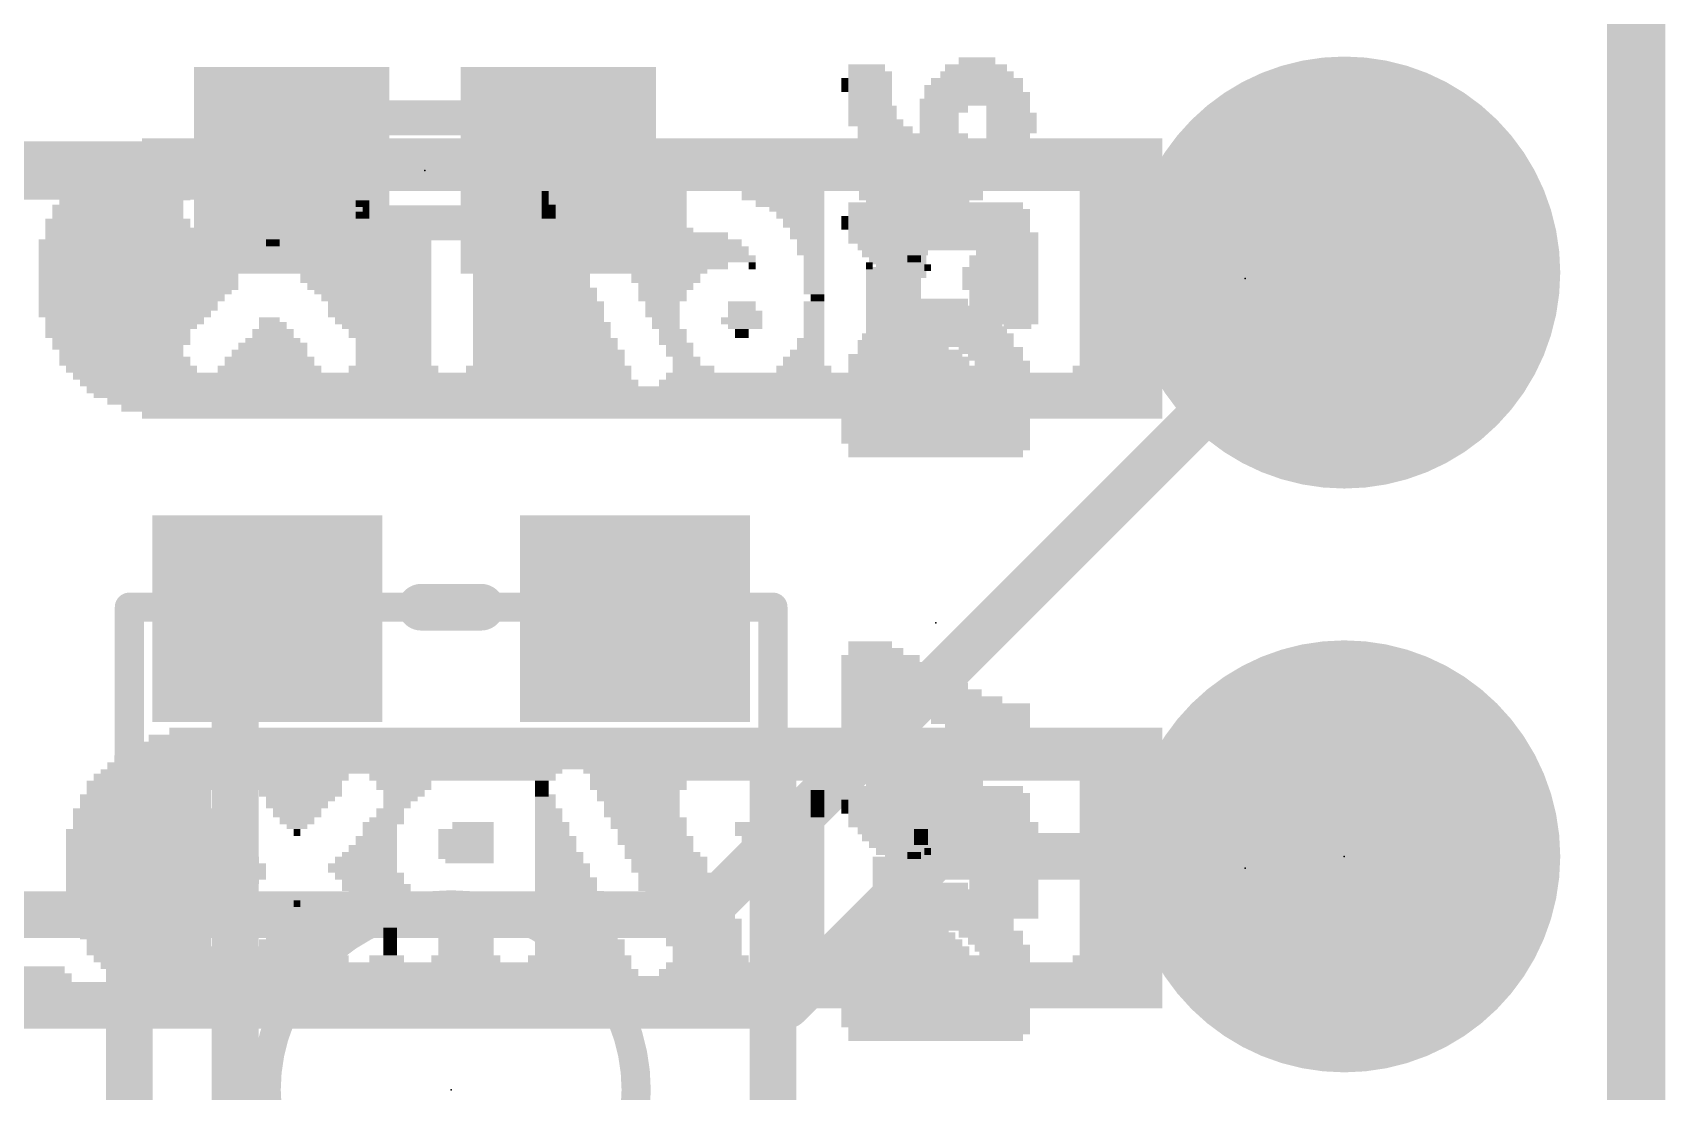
# Model space of a CAD drawing. Extents: x -34 to 52.6, y -23.4 to 26.6.
# Drawn here: x 18.42 to 25.53, y 15.49 to 20.09 of the extents above; entities that cross this region are included whole.
import ezdxf

# ---------------------------------------------------------------- set-up
doc = ezdxf.new("R2010")
doc.units = 0
for name, color, linetype in [('1', 12, 'CONTINUOUS'), ('16', 140, 'CONTINUOUS'), ('17', 183, 'CONTINUOUS'), ('20', 53, 'CONTINUOUS'), ('21', 41, 'CONTINUOUS'), ('22', 40, 'CONTINUOUS'), ('23', 53, 'CONTINUOUS'), ('24', 53, 'CONTINUOUS'), ('51', 53, 'CONTINUOUS')]:
    doc.layers.add(name, color=color, linetype=linetype)

# ---------------------------------------------------------------- blocks, each defined once
blk = doc.blocks.new('RECT')
blk.add_solid([(-0.5, -0.5), (0.5, -0.5), (-0.5, 0.5), (0.5, 0.5)])
blk = doc.blocks.new('ROUNDP')
at = {"const_width": 0.5}
blk.add_lwpolyline([(0, -0.25, 1), (0, 0.25, 1), (0, -0.25)], format="xyb", dxfattribs=at)

msp = doc.modelspace()

# ---------------------------------------------------------------- linework, layer by layer
at = {"layer": '1'}
for points, const_width in [([(25.4, 25.4), (25.4, 0)], 0.254), ([(19.5495, 19.4945), (18.1491, 19.4945)], 0.254), ([(19.304, 17.4042), (19.4438, 17.544)], 0.2032), ([(19.304, 15.113), (19.304, 17.4042)], 0.2032)]:
    msp.add_lwpolyline(points, dxfattribs=dict(at, const_width=const_width))
for points, const_width in [([(19.5495, 19.431, 1), (19.5495, 19.558)], 0.127), ([(19.4797, 17.5081, 1), (19.4079, 17.5799)], 0.1016), ([(19.3548, 17.4042, 1), (19.2532, 17.4042)], 0.1016), ([(19.2681, 17.4401, 1), (19.3399, 17.3683)], 0.1016)]:
    msp.add_lwpolyline(points, format="xyb", dxfattribs=dict(at, const_width=const_width))
at = {"layer": '16'}
for points, const_width in [([(25.4, 25.4), (25.4, 0)], 0.254), ([(21.336, 16.256), (24.13, 19.05)], 0.2032), ([(22.352, 16.51), (21.7043, 15.8623)], 0.2032), ([(24.13, 16.51), (22.352, 16.51)], 0.2032), ([(14.7574, 16.256), (21.336, 16.256)], 0.2032), ([(21.7043, 15.8623), (14.5923, 15.8623)], 0.2032)]:
    msp.add_lwpolyline(points, dxfattribs=dict(at, const_width=const_width))
at = {"layer": '16', "const_width": 0.1016}
for points in [[(24.1659, 19.0141, 1), (24.0941, 19.0859)], [(22.352, 16.5608, 1), (22.352, 16.4592)], [(22.3879, 16.4741, 1), (22.3161, 16.5459)], [(24.13, 16.4592, 1), (24.13, 16.5608)], [(21.3001, 16.2919, 1), (21.3719, 16.2201)], [(21.336, 16.2052, 1), (21.336, 16.3068)], [(21.6684, 15.8982, 1), (21.7402, 15.8264)], [(21.7043, 15.8115, 1), (21.7043, 15.9131)]]:
    msp.add_lwpolyline(points, format="xyb", dxfattribs=at)
at = {"layer": '20', "const_width": 0.2032}
msp.add_lwpolyline([(25.4, 0), (25.4, 25.4)], dxfattribs=at)
at = {"layer": '21', "const_width": 0.2032}
for points in [[(20.3738, 17.594), (20.1138, 17.594)], [(18.8438, 14.156), (18.8438, 16.832)], [(21.6438, 16.832), (21.6438, 14.156)]]:
    msp.add_lwpolyline(points, dxfattribs=at)
at = {"layer": '21'}
for points, const_width in [([(20.1138, 17.6448, 1), (20.1138, 17.5432)], 0.1016), ([(20.3738, 17.5432, 1), (20.3738, 17.6448)], 0.1016), ([(18.8946, 16.832, 1), (18.793, 16.832)], 0.1016), ([(21.6946, 16.832, 1), (21.593, 16.832)], 0.1016), ([(20.2438, 14.689, 1), (20.2438, 16.299, 1), (20.2438, 14.689)], 0.127)]:
    msp.add_lwpolyline(points, format="xyb", dxfattribs=dict(at, const_width=const_width))
at = {"layer": '23'}
for p in [(20.1295, 19.4945), (22.352, 17.526), (24.13, 16.51), (20.2438, 15.494)]:
    msp.add_point(p, dxfattribs=at)
at = {"layer": '24'}
for p in [(23.6982, 19.0246), (23.6982, 16.4592)]:
    msp.add_point(p, dxfattribs=at)
at = {"layer": '51'}
for points, const_width in [([(19.8591, 19.7231), (20.3999, 19.7231)], 0.1524), ([(20.3999, 19.2659), (19.8591, 19.2659)], 0.1524), ([(21.6438, 17.594), (18.8438, 17.594)], 0.127), ([(18.8438, 13.394), (18.8438, 17.594)], 0.127), ([(21.6438, 13.394), (21.6438, 17.594)], 0.127)]:
    msp.add_lwpolyline(points, dxfattribs=dict(at, const_width=const_width))
for points, const_width in [([(19.8591, 19.7612, 1), (19.8591, 19.685)], 0.0762), ([(20.3999, 19.685, 1), (20.3999, 19.7612)], 0.0762), ([(19.8591, 19.304, 1), (19.8591, 19.2278)], 0.0762), ([(20.3999, 19.2278, 1), (20.3999, 19.304)], 0.0762), ([(18.8438, 17.6258, 1), (18.8438, 17.5623)], 0.0635), ([(18.8756, 17.594, 1), (18.8121, 17.594)], 0.0635), ([(21.6756, 17.594, 1), (21.6121, 17.594)], 0.0635), ([(21.6438, 17.5623, 1), (21.6438, 17.6258)], 0.0635)]:
    msp.add_lwpolyline(points, format="xyb", dxfattribs=dict(at, const_width=const_width))

# ---------------------------------------------------------------- block references
at = {"layer": '1', "xscale": 0.85, "yscale": 0.9, "rotation": 180}
for p in [(19.5495, 19.4945), (20.7095, 19.4945)]:
    msp.add_blockref('RECT', p, dxfattribs=at)
at = {"layer": '1', "xscale": 0.9, "rotation": 90}
for p in [(19.4438, 17.544), (21.0438, 17.544)]:
    msp.add_blockref('RECT', p, dxfattribs=at)
at = {"layer": '17', "xscale": 1.8796, "yscale": 1.8796, "rotation": 180}
for p in [(24.13, 19.05), (24.13, 19.05), (24.13, 16.51), (24.13, 16.51)]:
    msp.add_blockref('ROUNDP', p, dxfattribs=at)
at = {"layer": '21', "rotation": 90}
for p, xscale, yscale in [((22.472, 19.866), 0.24, 0.04), ((22.507, 19.881), 0.21, 0.03), ((22.537, 19.881), 0.21, 0.03), ((22.557, 19.881), 0.21, 0.03), ((22.592, 19.716), 0.54, 0.04), ((21.957, 19.866), 0.06, 0.03), ((21.992, 19.821), 0.27, 0.04), ((22.027, 19.791), 0.33, 0.03), ((22.047, 19.776), 0.36, 0.03), ((22.077, 19.761), 0.39, 0.03), ((22.112, 19.746), 0.42, 0.04), ((22.147, 19.716), 0.42, 0.03), ((22.352, 19.656), 0.48, 0.04), ((22.387, 19.671), 0.51, 0.03), ((22.407, 19.686), 0.54, 0.03), ((22.437, 19.686), 0.54, 0.03), ((22.627, 19.701), 0.51, 0.03), ((22.647, 19.716), 0.48, 0.03), ((22.677, 19.716), 0.42, 0.03), ((22.712, 19.716), 0.36, 0.04), ((22.317, 19.656), 0.42, 0.03), ((22.747, 19.701), 0.27, 0.03), ((22.167, 19.641), 0.27, 0.03), ((22.297, 19.626), 0.36, 0.03), ((22.197, 19.596), 0.24, 0.03), ((22.232, 19.581), 0.21, 0.04), ((22.777, 19.701), 0.09, 0.03), ((22.267, 19.551), 0.21, 0.03), ((22.472, 19.536), 0.24, 0.04), ((22.507, 19.521), 0.21, 0.03), ((22.537, 19.521), 0.21, 0.03), ((22.557, 19.536), 0.18, 0.03), ((21.992, 19.266), 0.18, 0.04), ((22.027, 19.251), 0.21, 0.03), ((22.047, 19.236), 0.24, 0.03), ((22.077, 19.221), 0.27, 0.03), ((22.112, 19.206), 0.3, 0.04), ((22.147, 19.191), 0.33, 0.03), ((22.167, 19.176), 0.36, 0.03), ((22.197, 19.161), 0.39, 0.03), ((22.232, 19.161), 0.39, 0.04), ((22.267, 19.176), 0.36, 0.03), ((22.297, 19.191), 0.33, 0.03), ((22.317, 19.251), 0.21, 0.03), ((22.352, 19.251), 0.21, 0.04), ((22.387, 19.251), 0.21, 0.03), ((22.407, 19.251), 0.21, 0.03), ((22.437, 19.251), 0.21, 0.03), ((22.472, 19.251), 0.21, 0.04), ((22.507, 19.251), 0.21, 0.03), ((22.537, 19.251), 0.21, 0.03), ((22.557, 19.251), 0.21, 0.03), ((22.592, 19.251), 0.21, 0.04), ((22.627, 19.251), 0.21, 0.03), ((22.647, 19.251), 0.21, 0.03), ((22.677, 19.251), 0.21, 0.03), ((22.712, 19.266), 0.18, 0.04), ((22.747, 19.251), 0.15, 0.03), ((21.957, 19.266), 0.06, 0.03), ((22.317, 19.071), 0.03, 0.03), ((22.167, 18.756), 0.3, 0.03), ((22.197, 18.786), 0.24, 0.03), ((22.232, 18.801), 0.21, 0.04), ((22.267, 18.831), 0.21, 0.03), ((22.297, 18.831), 0.21, 0.03), ((22.317, 18.831), 0.21, 0.03), ((22.352, 18.831), 0.21, 0.04), ((22.387, 18.831), 0.21, 0.03), ((22.407, 18.831), 0.21, 0.03), ((22.437, 18.831), 0.21, 0.03), ((22.472, 18.816), 0.24, 0.04), ((22.507, 18.786), 0.24, 0.03), ((22.537, 18.771), 0.27, 0.03), ((22.112, 18.546), 0.6, 0.04), ((22.147, 18.561), 0.63, 0.03), ((22.557, 18.561), 0.63, 0.03), ((22.592, 18.561), 0.63, 0.04), ((22.627, 18.546), 0.6, 0.03), ((22.027, 18.501), 0.51, 0.03), ((22.047, 18.516), 0.54, 0.03), ((22.077, 18.531), 0.57, 0.03), ((22.647, 18.531), 0.57, 0.03), ((22.677, 18.516), 0.54, 0.03), ((21.992, 18.471), 0.45, 0.04), ((22.712, 18.486), 0.48, 0.04), ((22.747, 18.471), 0.39, 0.03), ((21.957, 18.441), 0.27, 0.03), ((22.167, 18.351), 0.21, 0.03), ((22.197, 18.351), 0.21, 0.03), ((22.232, 18.351), 0.21, 0.04), ((22.267, 18.351), 0.21, 0.03), ((22.297, 18.351), 0.21, 0.03), ((22.317, 18.351), 0.21, 0.03), ((22.352, 18.351), 0.21, 0.04), ((22.387, 18.351), 0.21, 0.03), ((22.407, 18.351), 0.21, 0.03), ((22.437, 18.351), 0.21, 0.03), ((22.472, 18.351), 0.21, 0.04), ((22.507, 18.351), 0.21, 0.03), ((22.537, 18.351), 0.21, 0.03), ((21.992, 17.161), 0.57, 0.04), ((22.027, 17.161), 0.57, 0.03), ((22.047, 17.161), 0.57, 0.03), ((22.077, 17.161), 0.57, 0.03), ((22.112, 17.161), 0.57, 0.04), ((22.147, 17.176), 0.54, 0.03), ((22.167, 17.311), 0.21, 0.03), ((22.197, 17.311), 0.21, 0.03), ((21.957, 17.176), 0.42, 0.03), ((22.232, 17.281), 0.21, 0.04), ((22.267, 17.266), 0.24, 0.03), ((22.297, 17.236), 0.24, 0.03), ((22.317, 17.236), 0.24, 0.03), ((22.352, 17.206), 0.24, 0.04), ((22.387, 17.206), 0.24, 0.03), ((22.407, 17.176), 0.24, 0.03), ((22.437, 17.161), 0.21, 0.03), ((22.472, 17.146), 0.24, 0.04), ((22.507, 17.131), 0.21, 0.03), ((22.537, 17.116), 0.24, 0.03), ((22.557, 17.101), 0.21, 0.03), ((22.592, 17.101), 0.21, 0.04), ((22.627, 17.101), 0.21, 0.03), ((22.647, 17.086), 0.18, 0.03), ((22.677, 17.086), 0.18, 0.03), ((22.712, 17.086), 0.18, 0.04), ((22.747, 17.086), 0.18, 0.03), ((21.992, 16.726), 0.18, 0.04), ((22.027, 16.711), 0.21, 0.03), ((22.047, 16.696), 0.24, 0.03), ((22.077, 16.681), 0.27, 0.03), ((22.112, 16.666), 0.3, 0.04), ((22.147, 16.651), 0.33, 0.03), ((22.167, 16.636), 0.36, 0.03), ((22.197, 16.621), 0.39, 0.03), ((22.232, 16.621), 0.39, 0.04), ((22.267, 16.636), 0.36, 0.03), ((22.297, 16.651), 0.33, 0.03), ((22.317, 16.711), 0.21, 0.03), ((22.352, 16.711), 0.21, 0.04), ((22.387, 16.711), 0.21, 0.03), ((22.407, 16.711), 0.21, 0.03), ((22.437, 16.711), 0.21, 0.03), ((22.472, 16.711), 0.21, 0.04), ((22.507, 16.711), 0.21, 0.03), ((22.537, 16.711), 0.21, 0.03), ((22.557, 16.711), 0.21, 0.03), ((22.592, 16.711), 0.21, 0.04), ((22.627, 16.711), 0.21, 0.03), ((22.647, 16.711), 0.21, 0.03), ((22.677, 16.711), 0.21, 0.03), ((22.712, 16.726), 0.18, 0.04), ((22.747, 16.711), 0.15, 0.03), ((21.957, 16.726), 0.06, 0.03), ((22.317, 16.531), 0.03, 0.03), ((22.167, 16.216), 0.3, 0.03), ((22.197, 16.246), 0.24, 0.03), ((22.232, 16.261), 0.21, 0.04), ((22.267, 16.291), 0.21, 0.03), ((22.297, 16.291), 0.21, 0.03), ((22.317, 16.291), 0.21, 0.03), ((22.352, 16.291), 0.21, 0.04), ((22.387, 16.291), 0.21, 0.03), ((22.407, 16.291), 0.21, 0.03), ((22.437, 16.291), 0.21, 0.03), ((22.472, 16.276), 0.24, 0.04), ((22.507, 16.246), 0.24, 0.03), ((22.537, 16.231), 0.27, 0.03), ((22.077, 15.991), 0.57, 0.03), ((22.112, 16.006), 0.6, 0.04), ((22.147, 16.021), 0.63, 0.03), ((22.557, 16.021), 0.63, 0.03), ((22.592, 16.021), 0.63, 0.04), ((22.627, 16.006), 0.6, 0.03), ((22.647, 15.991), 0.57, 0.03), ((22.027, 15.961), 0.51, 0.03), ((22.047, 15.976), 0.54, 0.03), ((22.677, 15.976), 0.54, 0.03), ((21.992, 15.931), 0.45, 0.04), ((22.712, 15.946), 0.48, 0.04), ((22.747, 15.931), 0.39, 0.03), ((21.957, 15.901), 0.27, 0.03), ((22.167, 15.811), 0.21, 0.03), ((22.197, 15.811), 0.21, 0.03), ((22.232, 15.811), 0.21, 0.04), ((22.267, 15.811), 0.21, 0.03), ((22.297, 15.811), 0.21, 0.03), ((22.317, 15.811), 0.21, 0.03), ((22.352, 15.811), 0.21, 0.04), ((22.387, 15.811), 0.21, 0.03), ((22.407, 15.811), 0.21, 0.03), ((22.437, 15.811), 0.21, 0.03), ((22.472, 15.811), 0.21, 0.04), ((22.507, 15.811), 0.21, 0.03), ((22.537, 15.811), 0.21, 0.03)]:
    msp.add_blockref('RECT', p, dxfattribs=dict(at, xscale=xscale, yscale=yscale))
at = {"layer": '21'}
for p, xscale, yscale in [((18.2176, 15.981), 0.75, 0.04), ((18.2176, 16.016), 0.69, 0.03), ((17.8726, 15.926), 1.44, 0.03), ((18.2026, 15.946), 0.78, 0.03), ((18.2176, 15.896), 0.75, 0.03), ((18.2176, 15.861), 0.75, 0.04)]:
    msp.add_blockref('RECT', p, dxfattribs=dict(at, xscale=xscale, yscale=yscale))
at = {"layer": '22', "rotation": 180}
for p, xscale, yscale in [((21.1182, 19.6196), 4.44, 0.03), ((21.0132, 19.5346), 4.65, 0.04), ((21.0432, 19.5646), 4.59, 0.02), ((21.0732, 19.5896), 4.53, 0.03), ((20.9832, 19.4696), 4.71, 0.03), ((20.9982, 19.4996), 4.68, 0.03), ((18.8232, 19.3846), 0.57, 0.04), ((18.8532, 19.4196), 0.57, 0.03), ((19.6632, 19.4446), 2.13, 0.02), ((19.4682, 19.4196), 0.48, 0.03), ((19.4682, 19.3846), 0.42, 0.04), ((20.2332, 19.4196), 0.93, 0.03), ((19.8432, 19.3846), 0.09, 0.04), ((20.6532, 19.3846), 0.03, 0.04), ((22.0782, 19.4446), 2.52, 0.02), ((22.0932, 19.4196), 2.49, 0.03), ((21.0582, 19.3846), 0.42, 0.04), ((21.6882, 19.3846), 0.36, 0.04), ((22.2882, 19.3846), 0.54, 0.04), ((23.1582, 19.3846), 0.36, 0.04), ((18.7932, 19.3296), 0.57, 0.03), ((18.8082, 19.3496), 0.54, 0.03), ((19.4682, 19.3496), 0.36, 0.03), ((19.4682, 19.3296), 0.3, 0.03), ((19.8582, 19.3496), 0.06, 0.03), ((19.8732, 19.3296), 0.03, 0.03), ((20.6532, 19.3496), 0.03, 0.03), ((20.6682, 19.3296), 0.06, 0.03), ((21.0732, 19.3496), 0.39, 0.03), ((21.0732, 19.3296), 0.39, 0.03), ((21.7182, 19.3496), 0.3, 0.03), ((21.7482, 19.3296), 0.24, 0.03), ((22.2732, 19.3496), 0.45, 0.03), ((22.2582, 19.3296), 0.36, 0.03), ((23.1582, 19.3496), 0.36, 0.03), ((23.1582, 19.3296), 0.36, 0.03), ((18.7932, 19.2646), 0.63, 0.04), ((18.7932, 19.2996), 0.57, 0.03), ((19.4682, 19.2996), 0.24, 0.03), ((19.4532, 19.2646), 0.21, 0.04), ((19.8582, 19.2646), 0.12, 0.04), ((19.8582, 19.2996), 0.06, 0.03), ((20.6682, 19.2646), 0.12, 0.04), ((20.6682, 19.2996), 0.06, 0.03), ((21.0882, 19.2996), 0.36, 0.03), ((21.0882, 19.2646), 0.36, 0.04), ((21.7632, 19.2996), 0.21, 0.03), ((21.7782, 19.2646), 0.18, 0.04), ((22.2732, 19.2996), 0.27, 0.03), ((22.2732, 19.2646), 0.21, 0.04), ((23.1582, 19.2996), 0.36, 0.03), ((23.1582, 19.2646), 0.36, 0.04), ((18.8232, 19.1796), 0.75, 0.03), ((18.8082, 19.2296), 0.66, 0.03), ((18.8232, 19.2096), 0.69, 0.03), ((19.4532, 19.2296), 0.15, 0.03), ((19.4532, 19.2096), 0.09, 0.03), ((19.4682, 19.1796), 0.06, 0.03), ((19.9482, 19.1796), 0.42, 0.03), ((19.9632, 19.2096), 0.39, 0.03), ((19.9782, 19.2296), 0.36, 0.03), ((20.5332, 19.2296), 0.39, 0.03), ((20.5482, 19.2096), 0.42, 0.03), ((20.5482, 19.1796), 0.42, 0.03), ((21.1182, 19.2296), 0.36, 0.03), ((21.1932, 19.2096), 0.51, 0.03), ((21.2382, 19.1796), 0.54, 0.03), ((21.7932, 19.2296), 0.15, 0.03), ((21.7932, 19.2096), 0.15, 0.03), ((21.8082, 19.1796), 0.12, 0.03), ((22.2732, 19.2296), 0.15, 0.03), ((22.2882, 19.2096), 0.12, 0.03), ((22.2732, 19.1796), 0.09, 0.03), ((22.6782, 19.1796), 0.24, 0.03), ((22.7082, 19.2096), 0.18, 0.03), ((23.1582, 19.2296), 0.36, 0.03), ((23.1582, 19.2096), 0.36, 0.03), ((23.1582, 19.1796), 0.36, 0.03), ((18.8382, 19.1446), 0.78, 0.04), ((18.8532, 19.1096), 0.81, 0.03), ((19.9182, 19.1096), 0.48, 0.03), ((19.9332, 19.1446), 0.45, 0.04), ((20.5632, 19.1446), 0.45, 0.04), ((20.5632, 19.1096), 0.45, 0.03), ((21.2532, 19.1446), 0.57, 0.04), ((21.2832, 19.1096), 0.57, 0.03), ((21.8082, 19.1446), 0.12, 0.04), ((21.8232, 19.1096), 0.09, 0.03), ((22.2732, 19.1446), 0.09, 0.04), ((22.2582, 19.1096), 0.06, 0.03), ((22.6482, 19.1096), 0.3, 0.03), ((22.6632, 19.1446), 0.27, 0.04), ((23.1582, 19.1446), 0.36, 0.04), ((23.1582, 19.1096), 0.36, 0.03), ((18.8682, 19.0796), 0.84, 0.03), ((18.8832, 19.0596), 0.87, 0.03), ((18.8832, 19.0246), 0.87, 0.04), ((19.8732, 19.0246), 0.57, 0.04), ((19.8882, 19.0596), 0.54, 0.03), ((19.9032, 19.0796), 0.51, 0.03), ((20.5782, 19.0796), 0.48, 0.03), ((20.5782, 19.0596), 0.48, 0.03), ((20.5932, 19.0246), 0.51, 0.04), ((21.2232, 19.0796), 0.45, 0.03), ((21.1932, 19.0596), 0.33, 0.03), ((21.1782, 19.0246), 0.3, 0.04), ((21.5532, 19.0796), 0.03, 0.03), ((21.8232, 19.0796), 0.09, 0.03), ((21.8232, 19.0596), 0.09, 0.03), ((21.8232, 19.0246), 0.09, 0.04), ((22.0632, 19.0796), 0.03, 0.03), ((22.1682, 19.0596), 0.24, 0.03), ((22.1682, 19.0246), 0.24, 0.04), ((22.2432, 19.0796), 0.09, 0.03), ((22.6332, 19.0596), 0.33, 0.03), ((22.6332, 19.0246), 0.33, 0.04), ((22.6482, 19.0796), 0.3, 0.03), ((23.1582, 19.0796), 0.36, 0.03), ((23.1582, 19.0596), 0.36, 0.03), ((23.1582, 19.0246), 0.36, 0.04), ((18.8832, 18.9896), 0.87, 0.03), ((18.8682, 18.9696), 0.84, 0.03), ((19.8882, 18.9896), 0.54, 0.03), ((19.9032, 18.9696), 0.51, 0.03), ((20.5932, 18.9896), 0.51, 0.03), ((20.6082, 18.9696), 0.54, 0.03), ((21.1782, 18.9896), 0.24, 0.03), ((21.1632, 18.9696), 0.21, 0.03), ((21.8232, 18.9896), 0.09, 0.03), ((21.8232, 18.9696), 0.09, 0.03), ((22.1682, 18.9896), 0.24, 0.03), ((22.1682, 18.9696), 0.24, 0.03), ((22.6332, 18.9896), 0.33, 0.03), ((22.6482, 18.9696), 0.3, 0.03), ((23.1582, 18.9896), 0.36, 0.03), ((23.1582, 18.9696), 0.36, 0.03), ((18.8532, 18.9396), 0.81, 0.03), ((18.8382, 18.9046), 0.78, 0.04), ((19.9182, 18.9396), 0.48, 0.03), ((19.9332, 18.9046), 0.45, 0.04), ((20.6082, 18.9396), 0.54, 0.03), ((20.6232, 18.9046), 0.57, 0.04), ((21.1632, 18.9396), 0.21, 0.03), ((21.1632, 18.9046), 0.15, 0.04), ((21.5082, 18.9046), 0.12, 0.04), ((21.8232, 18.9046), 0.09, 0.04), ((21.8382, 18.9396), 0.06, 0.03), ((22.1682, 18.9396), 0.24, 0.03), ((22.1832, 18.9046), 0.27, 0.04), ((22.6482, 18.9396), 0.3, 0.03), ((22.6482, 18.9046), 0.3, 0.04), ((23.1582, 18.9396), 0.36, 0.03), ((23.1582, 18.9046), 0.36, 0.04), ((18.8232, 18.8696), 0.75, 0.03), ((18.8232, 18.8396), 0.69, 0.03), ((18.8082, 18.8196), 0.66, 0.03), ((19.4532, 18.8396), 0.09, 0.03), ((19.4682, 18.8196), 0.12, 0.03), ((19.9332, 18.8696), 0.45, 0.03), ((19.9482, 18.8396), 0.42, 0.03), ((19.9632, 18.8196), 0.39, 0.03), ((20.6232, 18.8696), 0.57, 0.03), ((20.6232, 18.8396), 0.57, 0.03), ((20.6382, 18.8196), 0.6, 0.03), ((21.1632, 18.8696), 0.15, 0.03), ((21.1782, 18.8396), 0.12, 0.03), ((21.1782, 18.8196), 0.12, 0.03), ((21.5082, 18.8396), 0.18, 0.03), ((21.5232, 18.8696), 0.15, 0.03), ((21.5232, 18.8196), 0.15, 0.03), ((21.8232, 18.8696), 0.09, 0.03), ((21.8232, 18.8396), 0.09, 0.03), ((21.8232, 18.8196), 0.09, 0.03), ((22.1832, 18.8696), 0.27, 0.03), ((22.1832, 18.8396), 0.27, 0.03), ((22.1982, 18.8196), 0.3, 0.03), ((22.6632, 18.8696), 0.27, 0.03), ((22.6782, 18.8396), 0.24, 0.03), ((22.7082, 18.8196), 0.12, 0.03), ((23.1582, 18.8696), 0.36, 0.03), ((23.1582, 18.8396), 0.36, 0.03), ((23.1582, 18.8196), 0.36, 0.03), ((18.7932, 18.7846), 0.63, 0.04), ((18.8082, 18.7496), 0.6, 0.03), ((19.4682, 18.7496), 0.24, 0.03), ((19.4682, 18.7846), 0.18, 0.04), ((19.9782, 18.7846), 0.36, 0.04), ((19.9932, 18.7496), 0.33, 0.03), ((20.6382, 18.7846), 0.6, 0.04), ((20.6532, 18.7496), 0.63, 0.03), ((21.2082, 18.7846), 0.12, 0.04), ((21.2082, 18.7496), 0.12, 0.03), ((21.5082, 18.7846), 0.06, 0.04), ((21.8082, 18.7496), 0.12, 0.03), ((21.8232, 18.7846), 0.09, 0.04), ((22.2132, 18.7846), 0.33, 0.04), ((22.2282, 18.7496), 0.36, 0.03), ((23.1582, 18.7846), 0.36, 0.04), ((23.1582, 18.7496), 0.36, 0.03), ((18.7932, 18.7296), 0.57, 0.03), ((18.8082, 18.6996), 0.54, 0.03), ((18.8232, 18.6646), 0.57, 0.04), ((19.4532, 18.6646), 0.39, 0.04), ((19.4532, 18.6996), 0.33, 0.03), ((19.4682, 18.7296), 0.3, 0.03), ((19.9932, 18.7296), 0.33, 0.03), ((19.9932, 18.6996), 0.33, 0.03), ((19.9932, 18.6646), 0.33, 0.04), ((20.6532, 18.7296), 0.63, 0.03), ((20.6682, 18.6996), 0.66, 0.03), ((20.6682, 18.6646), 0.66, 0.04), ((21.2382, 18.7296), 0.12, 0.03), ((21.2382, 18.6996), 0.12, 0.03), ((21.2682, 18.6646), 0.12, 0.04), ((21.7782, 18.6646), 0.18, 0.04), ((21.7932, 18.6996), 0.15, 0.03), ((21.8082, 18.7296), 0.12, 0.03), ((22.2282, 18.7296), 0.36, 0.03), ((22.2582, 18.6996), 0.42, 0.03), ((22.2732, 18.6646), 0.45, 0.04), ((23.1582, 18.7296), 0.36, 0.03), ((23.1582, 18.6996), 0.36, 0.03), ((23.1582, 18.6646), 0.36, 0.04), ((18.8532, 18.6296), 0.57, 0.03), ((19.8132, 18.5996), 2.43, 0.03), ((19.4532, 18.6296), 0.45, 0.03), ((19.9932, 18.6296), 0.39, 0.03), ((20.6682, 18.6296), 0.72, 0.03), ((22.2582, 18.5996), 2.16, 0.03), ((21.2982, 18.6296), 0.18, 0.03), ((21.7782, 18.6296), 0.24, 0.03), ((22.3182, 18.6296), 0.54, 0.03), ((23.1432, 18.6296), 0.39, 0.03), ((19.8432, 18.5696), 2.43, 0.03), ((20.9982, 18.5396), 4.68, 0.03), ((22.2432, 18.5696), 2.19, 0.03), ((21.0132, 18.5196), 4.65, 0.03), ((21.0432, 18.4896), 4.59, 0.03), ((21.0732, 18.4596), 4.53, 0.03), ((21.1182, 18.4296), 4.44, 0.03), ((21.1782, 17.0542), 4.32, 0.03), ((21.0732, 16.9692), 4.53, 0.04), ((21.1032, 16.9992), 4.47, 0.02), ((21.1332, 17.0242), 4.41, 0.03), ((21.0432, 16.9042), 4.59, 0.03), ((21.0582, 16.9342), 4.56, 0.03), ((18.9432, 16.8192), 0.57, 0.04), ((18.9732, 16.8542), 0.57, 0.03), ((19.7232, 16.8792), 2.01, 0.02), ((19.5732, 16.8542), 0.45, 0.03), ((19.5732, 16.8192), 0.39, 0.04), ((20.2932, 16.8542), 0.81, 0.03), ((20.0382, 16.8192), 0.24, 0.04), ((20.6382, 16.8192), 0.06, 0.04), ((22.0782, 16.8792), 2.52, 0.02), ((22.0932, 16.8542), 2.49, 0.03), ((21.0582, 16.8192), 0.42, 0.04), ((21.8532, 16.8192), 0.09, 0.04), ((22.3032, 16.8192), 0.51, 0.04), ((23.1582, 16.8192), 0.36, 0.04), ((18.9132, 16.7642), 0.57, 0.03), ((18.9282, 16.7842), 0.54, 0.03), ((19.5882, 16.7842), 0.36, 0.03), ((19.5882, 16.7642), 0.3, 0.03), ((20.0382, 16.7842), 0.18, 0.03), ((20.0232, 16.7642), 0.15, 0.03), ((20.6382, 16.7842), 0.06, 0.03), ((20.6532, 16.7642), 0.09, 0.03), ((21.0582, 16.7842), 0.36, 0.03), ((21.0582, 16.7642), 0.36, 0.03), ((21.8382, 16.7842), 0.06, 0.03), ((21.8382, 16.7642), 0.06, 0.03), ((22.2882, 16.7842), 0.42, 0.03), ((22.2732, 16.7642), 0.33, 0.03), ((23.1582, 16.7842), 0.36, 0.03), ((23.1582, 16.7642), 0.36, 0.03), ((18.9132, 16.6992), 0.63, 0.04), ((18.9132, 16.7342), 0.57, 0.03), ((19.5732, 16.7342), 0.27, 0.03), ((19.5732, 16.6992), 0.21, 0.04), ((19.9782, 16.6992), 0.12, 0.04), ((20.0082, 16.7342), 0.12, 0.03), ((20.6532, 16.7342), 0.09, 0.03), ((20.6682, 16.6992), 0.12, 0.04), ((21.0732, 16.7342), 0.33, 0.03), ((21.0732, 16.6992), 0.33, 0.04), ((21.8382, 16.7342), 0.06, 0.03), ((21.8382, 16.6992), 0.06, 0.04), ((22.2732, 16.7342), 0.27, 0.03), ((22.2732, 16.6992), 0.21, 0.04), ((23.1582, 16.7342), 0.36, 0.03), ((23.1582, 16.6992), 0.36, 0.04), ((18.9432, 16.6142), 0.75, 0.03), ((18.9282, 16.6642), 0.66, 0.03), ((18.9432, 16.6442), 0.69, 0.03), ((19.5732, 16.6642), 0.15, 0.03), ((19.5732, 16.6442), 0.09, 0.03), ((19.5732, 16.6142), 0.03, 0.03), ((19.9332, 16.6442), 0.15, 0.03), ((19.9332, 16.6142), 0.15, 0.03), ((19.9632, 16.6642), 0.15, 0.03), ((20.3082, 16.6142), 0.24, 0.03), ((20.3382, 16.6442), 0.18, 0.03), ((20.6682, 16.6642), 0.12, 0.03), ((20.6832, 16.6442), 0.15, 0.03), ((20.6832, 16.6142), 0.15, 0.03), ((21.1032, 16.6642), 0.33, 0.03), ((21.1032, 16.6442), 0.33, 0.03), ((21.1182, 16.6142), 0.3, 0.03), ((21.6732, 16.6442), 0.39, 0.03), ((21.6732, 16.6142), 0.39, 0.03), ((21.8232, 16.6642), 0.09, 0.03), ((22.2732, 16.6642), 0.15, 0.03), ((22.2882, 16.6442), 0.12, 0.03), ((22.2882, 16.6142), 0.06, 0.03), ((22.6782, 16.6142), 0.24, 0.03), ((22.7082, 16.6442), 0.18, 0.03), ((23.1582, 16.6642), 0.36, 0.03), ((23.1582, 16.6442), 0.36, 0.03), ((23.1582, 16.6142), 0.36, 0.03), ((18.9582, 16.5792), 0.78, 0.04), ((18.9732, 16.5442), 0.81, 0.03), ((19.9032, 16.5442), 0.21, 0.03), ((19.9182, 16.5792), 0.18, 0.04), ((20.3082, 16.5792), 0.24, 0.04), ((20.3082, 16.5442), 0.24, 0.03), ((20.6982, 16.5792), 0.18, 0.04), ((20.6982, 16.5442), 0.18, 0.03), ((21.1332, 16.5792), 0.33, 0.04), ((21.1482, 16.5442), 0.3, 0.03), ((21.6882, 16.5792), 0.36, 0.04), ((21.7032, 16.5442), 0.33, 0.03), ((22.2732, 16.5442), 0.09, 0.03), ((22.2882, 16.5792), 0.06, 0.04), ((22.6482, 16.5442), 0.3, 0.03), ((22.6632, 16.5792), 0.27, 0.04), ((23.1582, 16.5792), 0.36, 0.04), ((23.1582, 16.5442), 0.36, 0.03), ((18.9732, 16.5142), 0.81, 0.03), ((18.9882, 16.4942), 0.84, 0.03), ((19.8732, 16.4942), 0.27, 0.03), ((19.8882, 16.5142), 0.24, 0.03), ((20.3082, 16.5142), 0.24, 0.03), ((20.3232, 16.4942), 0.21, 0.03), ((20.7132, 16.5142), 0.21, 0.03), ((20.7132, 16.4942), 0.21, 0.03), ((21.1632, 16.5142), 0.33, 0.03), ((21.1932, 16.4942), 0.33, 0.03), ((21.7032, 16.5142), 0.33, 0.03), ((21.7182, 16.4942), 0.3, 0.03), ((22.1832, 16.4942), 0.21, 0.03), ((22.2582, 16.5142), 0.06, 0.03), ((22.6482, 16.5142), 0.3, 0.03), ((22.6482, 16.4942), 0.3, 0.03), ((23.1582, 16.5142), 0.36, 0.03), ((23.1582, 16.4942), 0.36, 0.03), ((19.0032, 16.4592), 0.87, 0.04), ((19.0032, 16.4242), 0.87, 0.03), ((18.9882, 16.4042), 0.84, 0.03), ((19.8582, 16.4592), 0.3, 0.04), ((19.8882, 16.4242), 0.3, 0.03), ((19.9032, 16.4042), 0.27, 0.03), ((20.7282, 16.4592), 0.24, 0.04), ((20.7282, 16.4242), 0.24, 0.03), ((20.7432, 16.4042), 0.27, 0.03), ((21.1932, 16.4592), 0.33, 0.04), ((21.2232, 16.4242), 0.33, 0.03), ((21.2382, 16.4042), 0.36, 0.03), ((21.7332, 16.4592), 0.27, 0.04), ((21.7332, 16.4242), 0.27, 0.03), ((21.7482, 16.4042), 0.24, 0.03), ((22.1832, 16.4592), 0.21, 0.04), ((22.1832, 16.4242), 0.21, 0.03), ((22.1832, 16.4042), 0.21, 0.03), ((22.6482, 16.4592), 0.3, 0.04), ((22.6482, 16.4242), 0.3, 0.03), ((22.6482, 16.4042), 0.3, 0.03), ((23.1582, 16.4592), 0.36, 0.04), ((23.1582, 16.4242), 0.36, 0.03), ((23.1582, 16.4042), 0.36, 0.03), ((18.9732, 16.3742), 0.81, 0.03), ((18.9582, 16.3392), 0.78, 0.04), ((19.9182, 16.3742), 0.3, 0.03), ((19.9332, 16.3392), 0.27, 0.04), ((20.7432, 16.3742), 0.27, 0.03), ((20.7582, 16.3392), 0.3, 0.04), ((21.2382, 16.3742), 0.36, 0.03), ((21.2682, 16.3392), 0.36, 0.04), ((21.7482, 16.3742), 0.24, 0.03), ((21.7632, 16.3392), 0.21, 0.04), ((22.1982, 16.3742), 0.24, 0.03), ((22.1982, 16.3392), 0.24, 0.04), ((22.6482, 16.3742), 0.3, 0.03), ((22.6632, 16.3392), 0.27, 0.04), ((23.1582, 16.3742), 0.36, 0.03), ((23.1582, 16.3392), 0.36, 0.04), ((18.9432, 16.3042), 0.75, 0.03), ((18.9432, 16.2742), 0.69, 0.03), ((18.9282, 16.2542), 0.66, 0.03), ((19.5732, 16.2542), 0.15, 0.03), ((19.5732, 16.2742), 0.09, 0.03), ((19.5732, 16.3042), 0.03, 0.03), ((19.9482, 16.3042), 0.24, 0.03), ((19.9482, 16.2742), 0.18, 0.03), ((19.9632, 16.2542), 0.15, 0.03), ((20.3382, 16.2542), 0.18, 0.03), ((20.7582, 16.3042), 0.3, 0.03), ((20.7582, 16.2742), 0.3, 0.03), ((20.7732, 16.2542), 0.33, 0.03), ((21.2682, 16.3042), 0.36, 0.03), ((21.2982, 16.2742), 0.36, 0.03), ((21.2982, 16.2542), 0.36, 0.03), ((21.7632, 16.3042), 0.21, 0.03), ((21.7782, 16.2742), 0.18, 0.03), ((21.7782, 16.2542), 0.18, 0.03), ((22.1982, 16.3042), 0.24, 0.03), ((22.2132, 16.2742), 0.27, 0.03), ((22.2132, 16.2542), 0.27, 0.03), ((22.6632, 16.3042), 0.27, 0.03), ((22.6932, 16.2742), 0.21, 0.03), ((22.7232, 16.2542), 0.15, 0.03), ((23.1582, 16.3042), 0.36, 0.03), ((23.1582, 16.2742), 0.36, 0.03), ((23.1582, 16.2542), 0.36, 0.03), ((18.9132, 16.2192), 0.63, 0.04), ((18.9132, 16.1842), 0.57, 0.03), ((19.5882, 16.1842), 0.24, 0.03), ((19.5882, 16.2192), 0.18, 0.04), ((19.9782, 16.2192), 0.12, 0.04), ((19.9782, 16.1842), 0.06, 0.03), ((20.3232, 16.2192), 0.21, 0.04), ((20.3232, 16.1842), 0.21, 0.03), ((20.7732, 16.2192), 0.33, 0.04), ((20.7882, 16.1842), 0.36, 0.03), ((21.3282, 16.2192), 0.36, 0.04), ((21.3282, 16.1842), 0.36, 0.03), ((21.7782, 16.2192), 0.18, 0.04), ((21.7782, 16.1842), 0.18, 0.03), ((22.2282, 16.2192), 0.3, 0.04), ((22.2432, 16.1842), 0.33, 0.03), ((23.1582, 16.2192), 0.36, 0.04), ((23.1582, 16.1842), 0.36, 0.03), ((18.9132, 16.1642), 0.57, 0.03), ((18.9282, 16.1342), 0.54, 0.03), ((19.5732, 16.1342), 0.33, 0.03), ((19.5732, 16.1642), 0.27, 0.03), ((19.9782, 16.1642), 0.06, 0.03), ((19.9782, 16.1342), 0.06, 0.03), ((20.3082, 16.1642), 0.24, 0.03), ((20.3082, 16.1342), 0.24, 0.03), ((20.7882, 16.1642), 0.36, 0.03), ((20.8032, 16.1342), 0.39, 0.03), ((21.3432, 16.1642), 0.33, 0.03), ((21.3432, 16.1342), 0.33, 0.03), ((21.7782, 16.1642), 0.18, 0.03), ((21.7782, 16.1342), 0.18, 0.03), ((22.2582, 16.1642), 0.36, 0.03), ((22.2732, 16.1342), 0.39, 0.03), ((23.1582, 16.1642), 0.36, 0.03), ((23.1582, 16.1342), 0.36, 0.03), ((18.9432, 16.0992), 0.57, 0.04), ((18.9732, 16.0642), 0.57, 0.03), ((19.5732, 16.0642), 0.45, 0.03), ((19.5732, 16.0992), 0.39, 0.04), ((19.9632, 16.0642), 0.15, 0.03), ((19.9782, 16.0992), 0.06, 0.04), ((20.3082, 16.0642), 0.3, 0.03), ((20.3082, 16.0992), 0.24, 0.04), ((20.8032, 16.0642), 0.45, 0.03), ((20.8032, 16.0992), 0.39, 0.04), ((21.3582, 16.0992), 0.3, 0.04), ((21.3732, 16.0642), 0.33, 0.03), ((21.7932, 16.0992), 0.21, 0.04), ((21.7932, 16.0642), 0.21, 0.03), ((22.2732, 16.0992), 0.45, 0.04), ((22.3182, 16.0642), 0.54, 0.03), ((23.1432, 16.0642), 0.39, 0.03), ((23.1582, 16.0992), 0.36, 0.04), ((19.8732, 16.0342), 2.31, 0.03), ((19.9032, 16.0042), 2.31, 0.03), ((21.0582, 15.9742), 4.56, 0.03), ((22.2432, 16.0042), 2.19, 0.03), ((22.2582, 16.0342), 2.16, 0.03), ((21.0732, 15.9542), 4.53, 0.03), ((21.1032, 15.9242), 4.47, 0.03), ((21.1332, 15.8942), 4.41, 0.03), ((21.1782, 15.8642), 4.32, 0.03)]:
    msp.add_blockref('RECT', p, dxfattribs=dict(at, xscale=xscale, yscale=yscale))
at = {"layer": '51'}
for p, xscale, yscale, rotation in [((19.7207, 19.4945), 0.3, 0.6096, 180), ((20.5335, 19.4945), 0.3, 0.6096, 180), ((24.13, 19.05), 0.508, 0.508, 90), ((19.4438, 17.694), 0.2, 0.6, 270), ((21.0438, 17.694), 0.2, 0.6, 270), ((24.13, 16.51), 0.508, 0.508, 90)]:
    msp.add_blockref('RECT', p, dxfattribs=dict(at, xscale=xscale, yscale=yscale, rotation=rotation))

doc.saveas('drawing.dxf')
